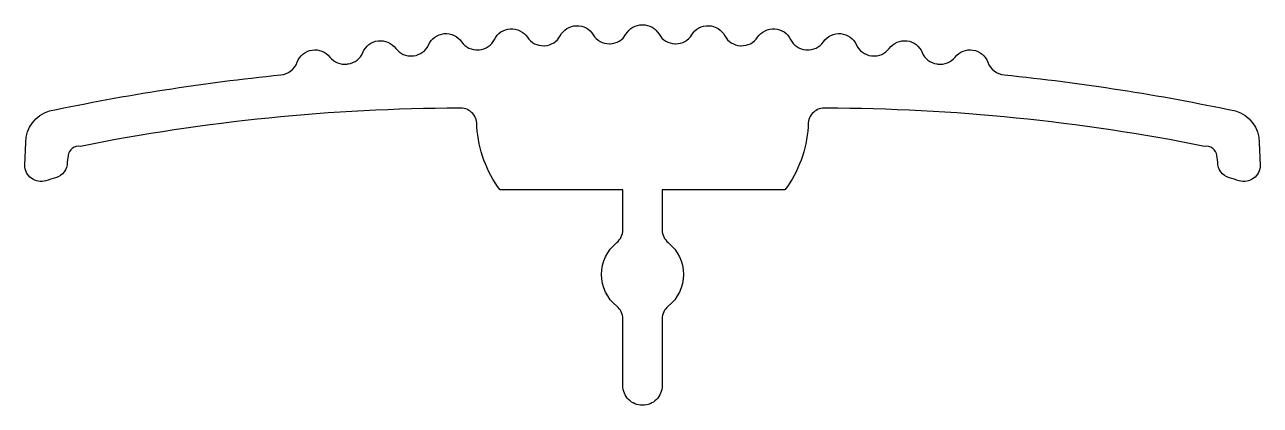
# Model space of a CAD drawing. Extents: x -52.9 to -15.2, y 219.9 to 231.5.
import ezdxf

# ---------------------------------------------------------------- set-up
doc = ezdxf.new("R2010")
doc.units = 0
doc.layers.get('0').update_dxf_attribs({"linetype": 'CONTINUOUS'})

msp = doc.modelspace()

# ---------------------------------------------------------------- linework, layer by layer
at = {"color": 0}
msp.add_lwpolyline([(-31.5, 231.169, 0.265135), (-31.022, 230.867, -0.000087), (-31, 230.866, 0.265138), (-30.497, 231.122, -0.580553), (-29.491, 231.06, 0.265138), (-29.024, 230.743, -0.000082), (-29.003, 230.742, 0.267238), (-28.489, 230.986, -0.585857), (-27.482, 230.893, 0.267238), (-27.023, 230.557, -0.000089), (-27, 230.555, 0.267238), (-26.479, 230.783, -0.585857), (-25.475, 230.658, 0.267238), (-25.026, 230.309, 0.000119), (-24.996, 230.305, 0.267238), (-24.468, 230.517, -0.585314), (-23.469, 230.362, 0.285593), (-22.967, 229.974, -0.027133), (-15.907, 228.872, -0.333404), (-15.187, 227.912), (-15.151, 227.218, -0.503981), (-15.798, 226.739, 0.001249), (-16.095, 226.829, -0.33119), (-16.451, 227.308), (-16.479, 227.508, 0.434252), (-16.852, 227.79, 0.048629), (-28.415, 228.958, 0.439375), (-28.957, 228.46), (-28.957, 228.389, -0.142424), (-29.662, 226.457), (-33.412, 226.457), (-33.412, 225.239, 0.22653), (-33.226, 224.85, -0.477567), (-33.226, 222.906, 0.22653), (-33.412, 222.517), (-33.412, 220.478, -0.414214), (-34.012, 219.878, -0.414214), (-34.612, 220.478), (-34.612, 222.517, 0.22653), (-34.798, 222.906, -0.477567), (-34.798, 224.85, 0.22653), (-34.612, 225.239), (-34.612, 226.457), (-38.362, 226.457, -0.142424), (-39.067, 228.389), (-39.067, 228.46, 0.439375), (-39.609, 228.958, 0.048629), (-51.172, 227.79, 0.434252), (-51.545, 227.508), (-51.572, 227.308, -0.33119), (-51.929, 226.829, 0.001249), (-52.226, 226.739, -0.503981), (-52.872, 227.218), (-52.837, 227.912, -0.333404), (-52.117, 228.872, -0.027133), (-45.057, 229.974, 0.285593), (-44.555, 230.362, -0.585314), (-43.556, 230.517, 0.267238), (-43.028, 230.305, 0.000119), (-42.998, 230.309, 0.267238), (-42.549, 230.658, -0.585857), (-41.545, 230.783, 0.267238), (-41.024, 230.555, -0.000089), (-41.001, 230.557, 0.267238), (-40.542, 230.893, -0.585857), (-39.534, 230.986, 0.267238), (-39.021, 230.742, -0.000082), (-39, 230.743, 0.265138), (-38.532, 231.06, -0.580553), (-37.527, 231.122, 0.265138), (-37.024, 230.866, -0.000087), (-37.001, 230.867, 0.265135), (-36.524, 231.169, -0.580545), (-35.517, 231.2, 0.265135), (-35.022, 230.928, -0.00008), (-35.002, 230.928, 0.265134), (-34.516, 231.216, -0.269231), (-34.012, 231.508, -0.269231), (-33.508, 231.216, 0.265134), (-33.022, 230.928, -0.00008), (-33.001, 230.928, 0.265135), (-32.507, 231.2, -0.580545)], format="xyb", close=True, dxfattribs=at)

doc.saveas('drawing.dxf')
